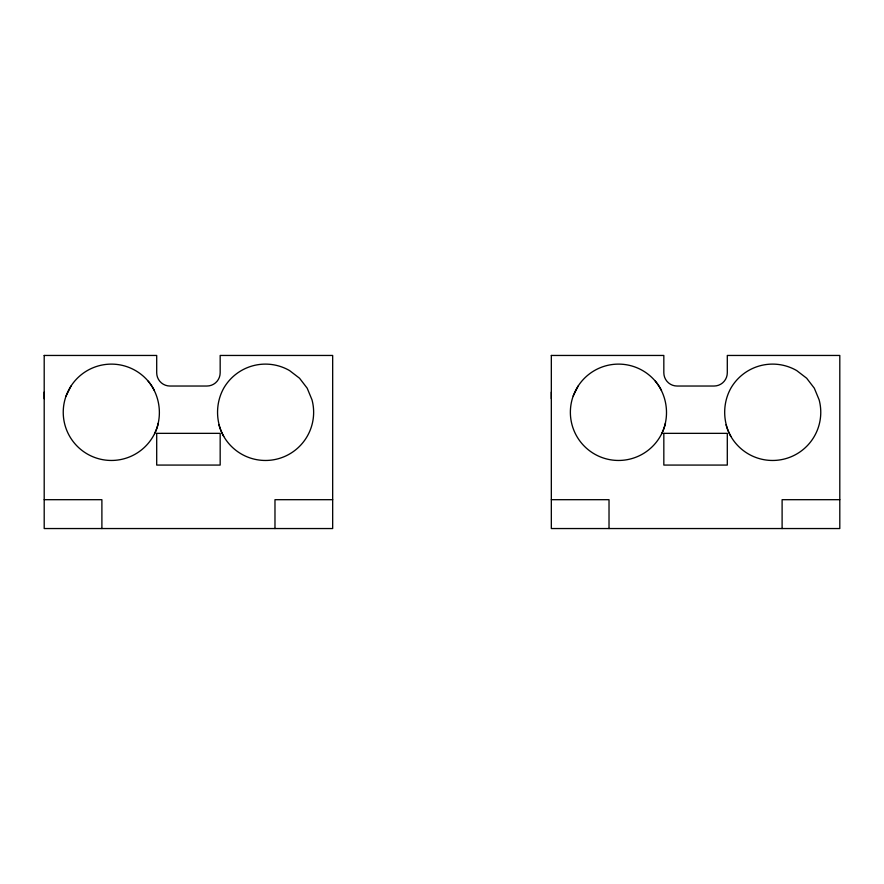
<?xml version="1.0" encoding="UTF-8"?>
<svg xmlns="http://www.w3.org/2000/svg" width="884" height="884" viewBox="0 0 884 884"><rect width="100%" height="100%" fill="white"/><g stroke="black" fill="none" stroke-linecap="round" stroke-linejoin="round"><path stroke-width="1.33" d="M101.892 528.544L101.892 499.692L44.2 499.692M274.979 528.544L274.979 499.692L332.671 499.692M609.021 528.544L609.021 499.692L551.329 499.692M782.108 528.544L782.108 499.692L839.8 499.692M154.567 433.712C162.833 416.762 160.269 395.623 148.169 381.148M661.696 433.712C669.961 416.762 667.398 395.623 655.298 381.148M66.068 396.021L71.04 385.999M573.197 396.021L578.169 385.999M726.04 424.762A48.189 48.189 0 0 0 785.058 458.829A48.189 48.189 0 0 0 819.125 399.811L814.319 388.198L806.661 378.219L796.683 370.562A48.189 48.189 0 0 0 730.858 388.198C722.626 403.027 722.626 421.546 730.858 436.376M218.912 424.762A48.189 48.189 0 0 0 277.93 458.829A48.189 48.189 0 0 0 311.997 399.811L307.19 388.198L299.532 378.219L289.543 370.562A48.189 48.189 0 0 0 223.729 388.198C215.497 403.027 215.497 421.546 223.729 436.376M551.329 392.098L551.329 398.728M44.2 392.098L44.2 398.728M158.335 423.182A48.178 48.178 0 0 1 87.516 454.122A48.178 48.178 0 0 1 78.19 377.402A48.178 48.178 0 0 1 154.357 390.463M665.475 423.182A48.178 48.178 0 0 1 594.656 454.122A48.178 48.178 0 0 1 585.319 377.402A48.178 48.178 0 0 1 661.497 390.463M44.2 355.456L44.2 528.544L332.671 528.544L332.671 355.456L220.171 355.456L220.171 372.772A13.271 13.271 0 0 1 206.9 386.032L169.971 386.032A13.271 13.271 0 0 1 156.7 372.772L156.7 355.456L44.2 355.456M156.7 433.348L156.7 465.072L220.171 465.072L220.171 433.348L156.7 433.348M551.329 355.456L551.329 528.544L839.8 528.544L839.8 355.456L727.3 355.456L727.3 372.772A13.271 13.271 0 0 1 714.029 386.032L677.1 386.032A13.271 13.271 0 0 1 663.829 372.772L663.829 355.456L551.329 355.456M663.829 433.348L663.829 465.072L727.3 465.072L727.3 433.348L663.829 433.348"/></g></svg>
